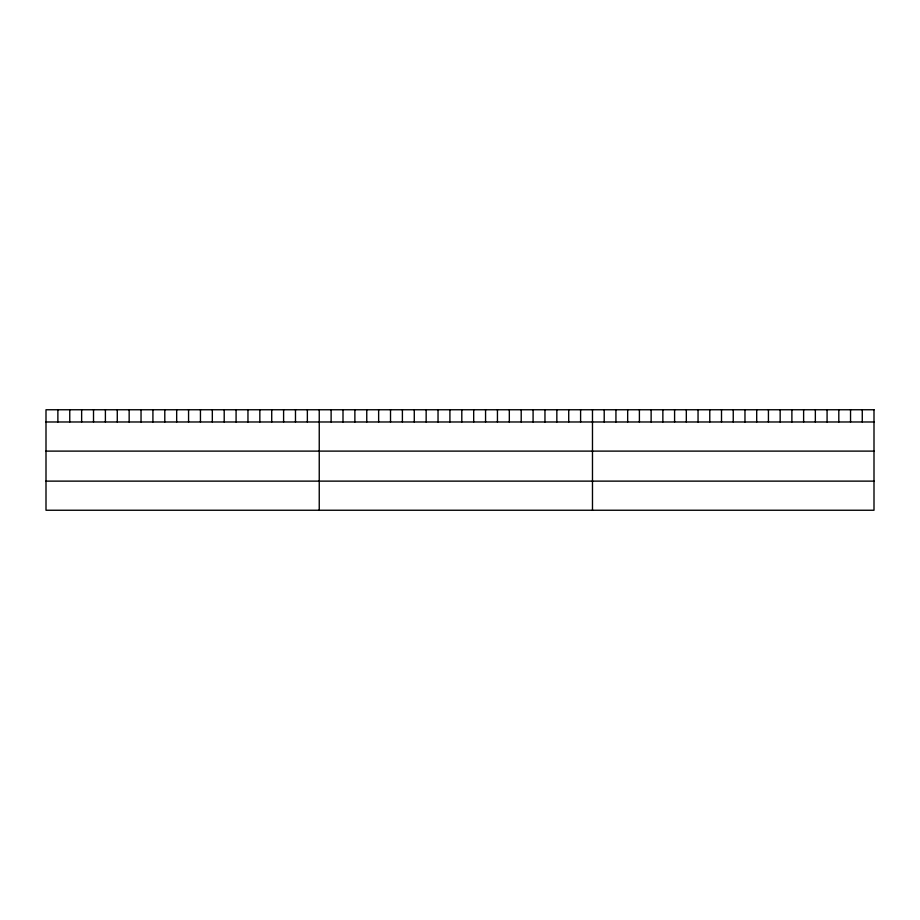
<?xml version="1.0" encoding="UTF-8"?>
<svg xmlns="http://www.w3.org/2000/svg" width="920" height="920" viewBox="0 0 920 920"><rect width="100%" height="100%" fill="white"/><g stroke="black" fill="none" stroke-linecap="round" stroke-linejoin="round"><path stroke-width="1.38" d="M46 421.981L874 421.981M46 451.11L874 451.11M46 481.125L874 481.125M862.27 409.756L862.27 421.981M850.54 409.756L850.54 421.981M838.81 409.756L838.81 421.981M827.08 409.756L827.08 421.981M815.35 409.756L815.35 421.981M803.62 409.756L803.62 421.981M791.89 409.756L791.89 421.981M780.16 409.756L780.16 421.981M768.43 409.756L768.43 421.981M756.7 409.756L756.7 421.981M744.97 409.756L744.97 421.981M733.24 409.756L733.24 421.981M721.51 409.756L721.51 421.981M709.78 409.756L709.78 421.981M698.05 409.756L698.05 421.981M686.32 409.756L686.32 421.981M674.59 409.756L674.59 421.981M662.86 409.756L662.86 421.981M651.13 409.756L651.13 421.981M639.4 409.756L639.4 421.981M627.67 409.756L627.67 421.981M615.94 409.756L615.94 421.981M604.21 409.756L604.21 421.981M592.48 409.756L592.48 510.243M580.601 409.756L580.601 421.981M568.721 409.756L568.721 421.981M556.841 409.756L556.841 421.981M544.962 409.756L544.962 421.981M533.082 409.756L533.082 421.981M521.203 409.756L521.203 421.981M509.323 409.756L509.323 421.981M497.444 409.756L497.444 421.981M485.565 409.756L485.565 421.981M473.685 409.756L473.685 421.981M461.805 409.756L461.805 421.981M449.914 409.756L449.914 421.981M438.035 409.756L438.035 421.981M426.155 409.756L426.155 421.981M414.276 409.756L414.276 421.981M402.397 409.756L402.397 421.981M390.517 409.756L390.517 421.981M378.637 409.756L378.637 421.981M366.758 409.756L366.758 421.981M354.878 409.756L354.878 421.981M342.999 409.756L342.999 421.981M331.119 409.756L331.119 421.981M319.24 409.756L319.24 510.243M307.36 409.756L307.36 421.981M295.481 409.756L295.481 421.981M283.601 409.756L283.601 421.981M271.722 409.756L271.722 421.981M259.842 409.756L259.842 421.981M247.963 409.756L247.963 421.981M236.083 409.756L236.083 421.981M224.204 409.756L224.204 421.981M212.324 409.756L212.324 421.981M200.445 409.756L200.445 421.981M188.565 409.756L188.565 421.981M176.674 409.756L176.674 421.981M164.795 409.756L164.795 421.981M152.915 409.756L152.915 421.981M141.036 409.756L141.036 421.981M129.156 409.756L129.156 421.981M117.277 409.756L117.277 421.981M105.397 409.756L105.397 421.981M93.518 409.756L93.518 421.981M81.638 409.756L81.638 421.981M69.759 409.756L69.759 421.981M57.879 409.756L57.879 421.981M874 409.756L46 409.756L46 510.243L874 510.243L874 409.756"/></g></svg>
